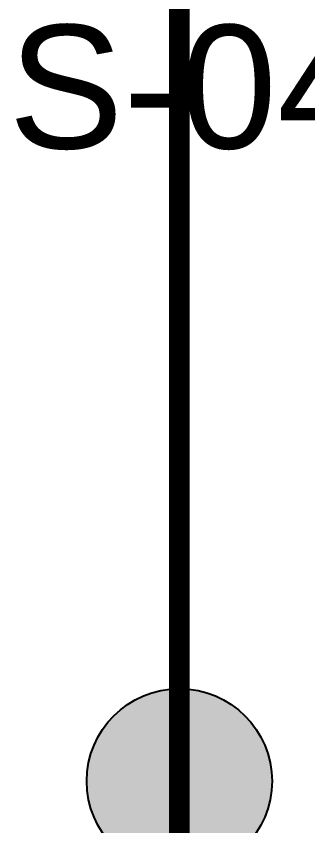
# Model space of a CAD drawing. Header units: inches. Extents: x 517790 to 538444, y 301815 to 302461.
# Drawn here: x 517891.601 to 517892.938, y 302325.12 to 302328.835 of the extents above; entities that cross this region are included whole.
import ezdxf

# ---------------------------------------------------------------- set-up
doc = ezdxf.new("R2010")
doc.units = ezdxf.units.IN
doc.header["$MEASUREMENT"] = 0
doc.layers.add('电气-接地设计-接地线', color=3, linetype='接地线')
doc.layers.add('硅胶总平面底图 工艺装置区', color=253, linetype='Continuous')
doc.styles.add('EESLTYPE', font='TXT.shx')
doc.styles.get("Standard").update_dxf_attribs({"font": 'arial.ttf'})
doc.linetypes.add('接地线', pattern='A,500,["/",EESLTYPE,S=200,R=0,X=0,Y=-100],-200,60,-200', length=960)

# ---------------------------------------------------------------- blocks, each defined once
blk = doc.blocks.new('PTJD2')
at = {"linetype": 'Continuous'}
blk.add_hatch(color=0, dxfattribs=at).paths.add_polyline_path([(150, 0, 1), (-150, 0, 1)])
at = {"color": 0, "linetype": 'Continuous'}
blk.add_circle((0, 0), 150, dxfattribs=at)

msp = doc.modelspace()

# ---------------------------------------------------------------- linework, layer by layer
at = {"layer": '电气-接地设计-接地线', "color": 1, "linetype": '接地线', "ltscale": 0.005, "const_width": 0.0944}
msp.add_lwpolyline([(517892.3493, 302323.9227), (517892.3493, 302337.5871)], dxfattribs=at)

# ---------------------------------------------------------------- block references
at = {"layer": '电气-接地设计-接地线', "color": 1, "xscale": 0.002831987834461186, "yscale": 0.002831987834461186, "zscale": 0.000943995944820395}
msp.add_blockref('PTJD2', (517892.3493, 302325.3254), dxfattribs=at)

# ---------------------------------------------------------------- texts
at = {"layer": '硅胶总平面底图 工艺装置区', "color": 9, "linetype": 'Continuous', "lineweight": 20}
msp.add_text('S-0401', height=0.5664, dxfattribs=at).set_placement((517891.565, 302328.2281))

doc.saveas('drawing.dxf')
